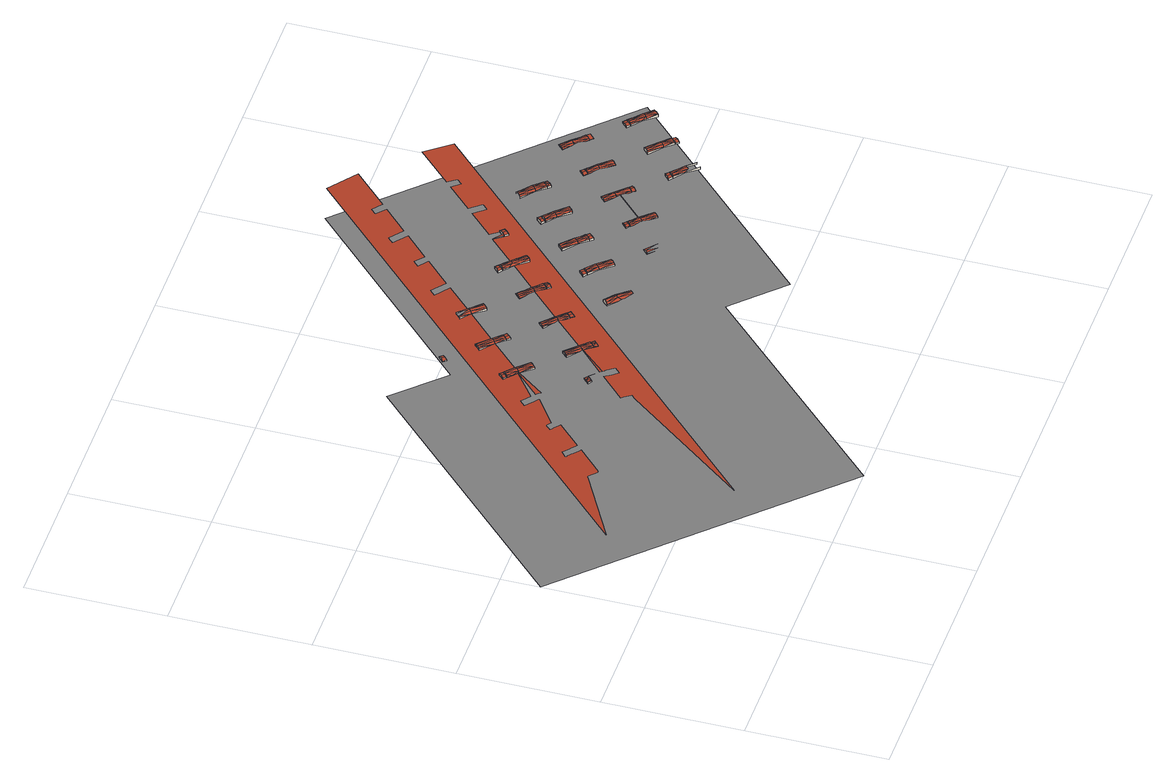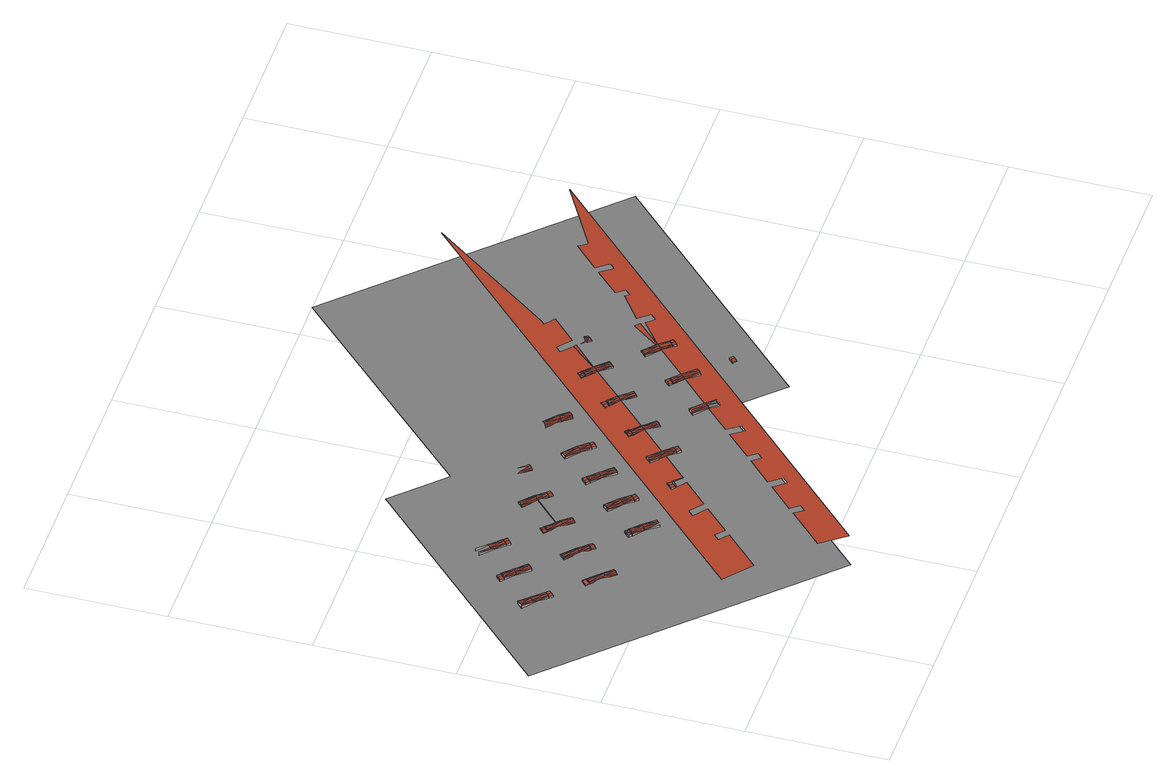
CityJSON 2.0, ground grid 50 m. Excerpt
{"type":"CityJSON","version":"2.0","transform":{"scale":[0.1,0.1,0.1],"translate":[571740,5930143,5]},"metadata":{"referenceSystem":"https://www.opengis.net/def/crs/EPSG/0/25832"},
"CityObjects":{
"building1":{"type":"Building","attributes":{"Grundfläche 2D":"24363.845426","Grundhöhe NN":"5.239"},"children":["building1-1","building1-2","building1-3","building1-4","building1-5","building1-6","building1-7","building1-8","building1-9","building1-10","building1-11","building1-12","building1-13","building1-14","building1-15","building1-16","building1-17","building1-18","building1-19","building1-20"],"geometry":[{"type":"MultiSurface","lod":"3","boundaries":[[[0,1,2,3,4,5,6]],[[7,8,9]],[[10,8,7,11,12]],[[13,14,15]],[[8,16,9]],[[17,18,19,20,11,7,9]],[[9,16,17]],[[8,10,16]],[[16,21,17]],[[1,0,16,10,2]],[[17,21,22,18]],[[0,23,16]],[[19,18,24]],[[19,24,25,26,20]],[[23,21,16]],[[18,22,24]],[[27,28,0]],[[22,29,25,24]],[[23,0,28]],[[29,30,31]],[[22,32,30,29]],[[33,21,23]],[[22,21,32]],[[34,35,36,37,38,39,40,41,42,43,44,45,46,47,48,49,50,51,52,53,54,55,56,57,58,59,60,61,62,63,64,65,66,67,68,69,70,71,72,10,12,11,20,26,25,29,73,74,75,76,77,78,79,80,81,82,83,84,85,86,87,88,89,90,91,92,93,94,95,96,97,98,99,100,101,102,103,104,105,106,107,108,109,110,111,112,113,114,115,116,117,118]],[[32,21,33]],[[27,119,120,121,32,33,23,28]],[[31,30,32,121]],[[120,31,121]],[[122,123,124]],[[125,126,127]],[[128,129,125]],[[127,126,130]],[[130,131,132,133,128,125,127]],[[126,125,129,134]],[[126,135,130]],[[136,131,130]],[[137,135,126,134,138]],[[124,139,140]],[[135,137,140,139]],[[139,124,135]],[[124,141,135]],[[130,135,136]],[[131,142,143,132]],[[144,145,135,141]],[[133,132,143]],[[146,131,136]],[[147,148,149]],[[135,145,136]],[[76,150,77]],[[145,144,149,148]],[[131,146,151,142]],[[150,76,75,152]],[[153,154,155,78,77,150,152]],[[156,146,136]],[[152,157,153]],[[136,145,156]],[[146,158,159,151]],[[158,146,156]],[[157,160,153]],[[152,75,74,157]],[[156,145,148,147,161,162,158]],[[163,159,158,162]],[[155,79,78]],[[161,163,162]],[[154,153,160,164]],[[154,79,155]],[[157,74,73,165,166]],[[167,160,157]],[[166,167,157]],[[166,165,168]],[[154,164,80,79]],[[169,160,167]],[[164,160,170]],[[164,171,172,80]],[[170,160,169]],[[169,167,166,168,173,171,170]],[[171,164,170]],[[172,171,173]],[[174,175,176]],[[174,177,178,175]],[[179,180,181,182,176,175,178]],[[178,183,179]],[[183,178,177,184]],[[179,185,180]],[[186,185,179]],[[181,187,182]],[[180,188,187,181]],[[179,183,186]],[[189,190,183,184]],[[185,191,188,180]],[[183,190,186]],[[190,189,192,193]],[[193,192,194]],[[195,185,186]],[[196,197,198]],[[186,190,199]],[[191,185,195,200,201]],[[195,186,199]],[[197,202,198]],[[199,190,193,194,203,204,195]],[[205,206,197,196,82,81]],[[207,200,195,204]],[[198,202,208]],[[207,204,203]],[[206,202,197]],[[209,208,210]],[[211,202,206]],[[212,208,202,211]],[[213,214,86,85,215,216]],[[210,208,212]],[[216,210,217]],[[217,210,212]],[[211,206,205,218,214,213,217,212]],[[213,216,217]],[[219,220,221,222,223,224,225,226,227,228,229,230,231,232,233,234,235,236,237,238,239,240,241,242,243,244,245,246,247,248,249,250,251,252,253,254,201,200,207,203,194,192,189,184,151,159,163,161,147,149,144,141,124,123,255,256,257,258,259,260,261,262,263,264,265,266,267,268,269,270,271]],[[272,273,274]],[[273,275,276]],[[277,278,279,280,274,273,276,281,282]],[[276,283,281]],[[275,283,276]],[[275,273,272,284]],[[281,283,282]],[[282,285,286,277]],[[287,288,275,284,289]],[[282,283,290]],[[290,291,285,282]],[[278,277,286]],[[292,283,275]],[[293,294,295]],[[296,291,290]],[[294,293,297,298]],[[286,285,291]],[[290,283,292]],[[299,300,301,302,295,294,298,303]],[[275,288,292]],[[298,304,303]],[[296,290,305,306,307]],[[305,290,292]],[[303,308,299]],[[304,298,297,309]],[[304,308,303]],[[300,310,301]],[[299,311,310,300]],[[312,306,305,313]],[[309,254,304]],[[314,312,313]],[[315,304,254,253]],[[299,308,316]],[[315,308,304]],[[311,299,316,317,318]],[[252,319,315,253]],[[319,252,251]],[[317,316,246,245]],[[320,308,315]],[[316,308,320]],[[246,316,321,248,247]],[[321,316,320]],[[320,315,319,251,250,322,321]],[[321,322,249,248]],[[249,322,250]],[[323,324,325,326,327,328,329,330,331]],[[332,333,334]],[[335,336,337,338,339,332,334]],[[340,341,333,332]],[[334,333,335]],[[333,342,335]],[[343,336,335]],[[344,345,346,341,340,332,339,347]],[[348,349,350]],[[351,352,353,349,348,354,355]],[[341,356,333]],[[349,357,350]],[[358,359,360,361,354,348,350,362]],[[335,342,343]],[[337,336,343]],[[350,357,362]],[[356,342,333]],[[346,356,341]],[[357,363,362]],[[353,352,244,243,364,365,357,349]],[[362,363,358]],[[366,367,337,343,368]],[[369,370,338,337,367,366,368,371,372,373]],[[363,374,358]],[[359,358,375]],[[376,342,356]],[[358,374,375]],[[343,342,377]],[[378,363,357]],[[243,242,241,240,379,365,364]],[[380,360,359,375,381]],[[378,357,365]],[[377,342,376]],[[368,343,377]],[[382,374,363]],[[379,378,365]],[[376,356,346,345,372,371,377]],[[371,368,377]],[[383,236,235,381,375,374,384]],[[382,363,378]],[[385,374,382]],[[384,374,385]],[[237,236,383,384,386,239,238]],[[382,378,379,240,239,386,385]],[[386,384,385]],[[387,388,389]],[[390,391,392,393,387,389,394]],[[394,395,390]],[[396,391,390]],[[397,398,399]],[[400,401,402,403,404,397,399]],[[392,391,396]],[[393,392,405]],[[399,406,400]],[[398,406,399]],[[392,396,407,405]],[[408,401,400]],[[409,408,400]],[[398,397,404,410,411,412,413,414]],[[414,406,398]],[[400,406,409]],[[402,401,408]],[[415,406,414]],[[409,406,415]],[[415,414,413]],[[416,408,409]],[[402,408,417]],[[418,409,415]],[[418,416,409]],[[419,420,421,422,403,402,417]],[[418,415,413,412,420,419,416]],[[417,408,416]],[[423,424,425]],[[417,416,419]],[[233,232,231,426,427,428,423,425]],[[429,430,431]],[[429,432,433,430]],[[434,435,436,437,431,430,433]],[[433,438,434]],[[439,438,433,432,440]],[[441,435,434]],[[442,443,444]],[[445,441,434]],[[434,438,445]],[[435,446,447,436]],[[436,447,437]],[[448,443,442]],[[444,443,449]],[[438,439,450,451,452]],[[449,453,454,455,456,442,444]],[[448,457,443]],[[443,458,449]],[[446,435,441,459,460]],[[457,458,443]],[[445,438,461]],[[462,453,449]],[[461,438,452]],[[463,441,445]],[[452,451,464]],[[465,457,448]],[[466,467,468,465,448,442,456,469]],[[441,463,470,459]],[[471,445,461]],[[449,458,462]],[[472,458,457]],[[454,453,473]],[[463,445,471]],[[465,472,457]],[[473,453,462]],[[464,474,475,476,463,471,461,452]],[[477,470,463,476]],[[468,472,465]],[[477,476,475]],[[478,458,472]],[[479,460,459]],[[462,458,480]],[[481,473,462,482]],[[483,455,454,473,481,482,484,485,486]],[[480,458,478]],[[482,462,480]],[[478,472,468,467,485,484,480]],[[482,480,484]],[[487,488,489]],[[490,488,487,491]],[[492,493,494,495,489,488,490]],[[490,496,492]],[[496,490,491,497]],[[498,493,492]],[[499,498,492]],[[497,500,496]],[[492,496,499]],[[501,502,503]],[[494,493,498]],[[504,505,502]],[[495,494,506]],[[507,496,500,479,508]],[[494,498,509,506]],[[510,511,505]],[[499,496,507]],[[512,504,502,501]],[[513,498,499]],[[514,515,507,508]],[[516,517,518,512,501,503,519,520]],[[521,510,505]],[[515,514,522]],[[521,505,504]],[[523,499,507]],[[509,498,513,524,525]],[[513,499,523]],[[522,526,527,528,513,523,507,515]],[[504,512,529]],[[511,510,530]],[[521,504,529]],[[512,518,529]],[[531,524,513,528]],[[521,532,510]],[[533,534,535,536,537,538,530]],[[510,533,530]],[[531,528,527]],[[521,529,539]],[[510,532,533]],[[521,539,532]],[[539,529,518,517,535,534,532]],[[533,532,534]],[[540,541,542]],[[543,544,545,546,547,542,541]],[[548,543,541]],[[548,541,540]],[[549,550,551]],[[552,553,554,540,542,547,555]],[[549,556,557,550]],[[544,558,545]],[[559,543,548]],[[560,561,562,563,551,550,557]],[[544,543,564]],[[557,565,560]],[[564,543,559]],[[560,566,561]],[[567,565,557,556,568]],[[544,564,558]],[[569,566,560]],[[570,569,560]],[[560,565,570]],[[561,566,571,572,562]],[[562,572,563]],[[564,573,558]],[[573,574,575,576,546,545,558]],[[565,567,577,578]],[[564,579,573]],[[571,566,569,580,581]],[[570,565,582]],[[583,578,577]],[[582,565,578]],[[584,569,570]],[[569,584,585,580]],[[586,570,582]],[[584,570,586]],[[586,582,578,583,587,588,584]],[[589,585,584,588]],[[587,589,588]],[[590,591,592]],[[593,594,595,596,597,590,592]],[[592,598,593]],[[591,598,592]],[[599,594,593]],[[598,600,593]],[[601,602,603]],[[590,597,604,605,606,591]],[[600,599,593]],[[602,607,608,603]],[[609,610,611,612,601,603,608]],[[608,613,609]],[[595,594,599]],[[614,598,591]],[[613,608,607,615]],[[614,600,598]],[[616,610,609]],[[595,599,617]],[[614,591,606]],[[618,616,609]],[[615,619,613]],[[609,613,618]],[[620,599,600]],[[621,622,623,596,595,617]],[[624,600,614]],[[611,610,616]],[[612,611,625]],[[626,613,619,627,628]],[[620,600,624]],[[611,616,629,625]],[[617,599,620]],[[618,613,626]],[[624,614,606,605,622,621,620]],[[630,616,618]],[[621,617,620]],[[631,632,633]],[[628,632,631,626]],[[634,618,626]],[[629,616,630,635,636]],[[630,618,634]],[[634,626,631,633,637,638,630]],[[639,635,630,638]],[[639,638,637]],[[640,641,642]],[[643,644,641]],[[645,646,647,642,641,644,648,649]],[[643,641,640]],[[640,642,647,650,651,652,653]],[[643,654,644]],[[648,655,649]],[[643,640,653]],[[648,644,656]],[[656,644,654]],[[648,656,655]],[[643,657,654]],[[643,653,657]],[[653,652,657]],[[656,658,655]],[[658,659,660,661,645,649,655]],[[654,657,662]],[[656,663,658]],[[656,654,663]],[[654,662,663]],[[662,657,652,651,660,659,663]],[[658,663,659]]],"semantics":{"surfaces":[{"type":"RoofSurface"},{"type":"WallSurface"},{"type":"GroundSurface"}],"values":[0,0,1,0,0,1,0,0,0,0,0,0,0,1,0,0,1,0,0,0,0,0,0,0,0,1,0,1,0,0,1,0,1,0,0,0,0,0,0,0,0,0,0,0,1,0,1,0,1,0,0,0,1,0,0,0,0,0,0,0,1,0,1,1,0,0,0,0,0,1,0,0,0,0,0,1,0,1,1,0,1,0,0,0,0,1,0,0,0,0,0,0,1,0,0,0,0,0,0,1,1,0,0,1,0,0,0,0,1,0,0,0,1,0,0,1,0,1,0,0,0,0,0,0,0,0,1,0,1,0,0,0,0,1,0,0,0,0,0,0,0,1,0,0,0,1,0,0,0,0,0,1,0,0,0,0,0,1,0,1,2,0,1,0,0,0,0,1,0,1,0,0,1,0,0,0,0,0,0,0,0,0,1,0,0,0,0,0,0,1,1,0,0,0,0,0,1,0,0,0,0,0,1,1,0,1,1,0,0,0,1,0,1,0,0,0,0,0,1,0,0,0,0,0,0,0,0,0,0,1,1,0,0,0,1,1,0,1,0,0,0,0,0,0,0,1,0,0,0,1,0,0,0,0,0,0,0,0,1,0,1,0,0,0,0,0,0,0,0,1,0,0,1,0,0,0,0,1,0,0,1,0,1,0,1,0,0,0,0,0,0,0,0,0,1,0,0,0,0,0,0,0,1,0,1,0,0,0,0,1,0,0,0,0,0,0,1,0,1,0,0,0,1,0,0,1,0,0,1,1,0,0,0,1,0,0,0,0,0,0,0,0,0,0,1,0,1,0,0,0,0,1,0,0,0,0,0,1,0,1,0,1,0,0,0,0,1,1,0,0,1,0,0,0,0,0,0,0,0,0,0,0,0,1,0,0,1,0,0,0,0,0,1,0,0,1,0,0,0,0,1,0,1,0,0,1,0,1,0,0,0,0,0,0,0,0,0,0,1,0,0,0,0,1,0]}}]},
"building1-1":{"type":"BuildingInstallation","parents":["building1"],"geometry":[{"type":"MultiSurface","lod":"3","boundaries":[[[664,665,666]],[[667,665,664]],[[667,664,668]],[[667,668,669]],[[670,667,669,671]],[[672,673,666,665]],[[668,664,666,673,674,671,669]],[[674,675,670,671]],[[670,675,672,665,667]]],"semantics":{"surfaces":[{"type":"RoofSurface"},{"type":"WallSurface"}],"values":[0,0,0,0,0,1,1,1,1]}}]},
"building1-2":{"type":"BuildingInstallation","parents":["building1"],"geometry":[{"type":"MultiSurface","lod":"3","boundaries":[[[676,677,678,679]],[[680,677,676,681]],[[682,683,679,678]],[[679,683,684,681,676]],[[684,685,680,681]],[[680,685,682,678,677]]],"semantics":{"surfaces":[{"type":"RoofSurface"},{"type":"WallSurface"}],"values":[0,0,1,1,1,1]}}]},
"building1-3":{"type":"BuildingInstallation","parents":["building1"],"geometry":[{"type":"MultiSurface","lod":"3","boundaries":[[[686,687,688,689,690]],[[691,686,690,692]],[[689,693,694,692,690]],[[694,695,691,692]],[[686,691,695,696,688,687]],[[696,693,689,688]]],"semantics":{"surfaces":[{"type":"RoofSurface"},{"type":"WallSurface"}],"values":[0,0,1,1,1,1]}}]},
"building1-4":{"type":"BuildingInstallation","parents":["building1"],"geometry":[{"type":"MultiSurface","lod":"3","boundaries":[[[697,698,699]],[[700,698,697]],[[701,699,702]],[[703,699,701]],[[697,699,703]],[[698,704,705,702,699]],[[705,706,701,702]],[[703,701,706,707,700,697]],[[707,704,698,700]]],"semantics":{"surfaces":[{"type":"RoofSurface"},{"type":"WallSurface"}],"values":[0,0,0,0,0,1,1,1,1]}}]},
"building1-5":{"type":"BuildingInstallation","parents":["building1"],"geometry":[{"type":"MultiSurface","lod":"3","boundaries":[[[708,709,710,711,712]],[[713,714,708,712,715]],[[711,716,717,715,712]],[[717,718,713,715]],[[708,714,713,718,719,710,709]],[[719,716,711,710]]],"semantics":{"surfaces":[{"type":"RoofSurface"},{"type":"WallSurface"}],"values":[0,0,1,1,1,1]}}]},
"building1-6":{"type":"BuildingInstallation","parents":["building1"],"geometry":[{"type":"MultiSurface","lod":"3","boundaries":[[[720,721,722,723]],[[722,724,725,723]],[[726,727,721,720]],[[721,727,728,724,722]],[[728,729,725,724]],[[725,729,726,720,723]]],"semantics":{"surfaces":[{"type":"RoofSurface"},{"type":"WallSurface"}],"values":[0,0,1,1,1,1]}}]},
"building1-7":{"type":"BuildingInstallation","parents":["building1"],"geometry":[{"type":"MultiSurface","lod":"3","boundaries":[[[730,731,732]],[[733,731,730]],[[734,732,735]],[[736,732,734]],[[730,732,736]],[[731,737,738,735,732]],[[738,739,734,735]],[[736,734,739,740,733,730]],[[740,737,731,733]]],"semantics":{"surfaces":[{"type":"RoofSurface"},{"type":"WallSurface"}],"values":[0,0,0,0,0,1,1,1,1]}}]},
"building1-8":{"type":"BuildingInstallation","parents":["building1"],"geometry":[{"type":"MultiSurface","lod":"3","boundaries":[[[741,742,743,744,745]],[[746,743,742,747]],[[748,749,745,744]],[[741,745,749,750,747,742]],[[750,751,746,747]],[[746,751,748,744,743]]],"semantics":{"surfaces":[{"type":"RoofSurface"},{"type":"WallSurface"}],"values":[0,0,1,1,1,1]}}]},
"building1-9":{"type":"BuildingInstallation","parents":["building1"],"geometry":[{"type":"MultiSurface","lod":"3","boundaries":[[[752,753,754,755]],[[754,756,757,755]],[[758,759,753,752]],[[753,759,760,756,754]],[[760,761,757,756]],[[757,761,758,752,755]]],"semantics":{"surfaces":[{"type":"RoofSurface"},{"type":"WallSurface"}],"values":[0,0,1,1,1,1]}}]},
"building1-10":{"type":"BuildingInstallation","parents":["building1"],"geometry":[{"type":"MultiSurface","lod":"3","boundaries":[[[762,763,764,765,766]],[[765,767,768,769,766]],[[764,763,770,771]],[[764,771,772,767,765]],[[768,767,772,773]],[[769,768,773,774,770,763,762,766]]],"semantics":{"surfaces":[{"type":"RoofSurface"},{"type":"WallSurface"}],"values":[0,0,1,1,1,1]}}]},
"building1-11":{"type":"BuildingInstallation","parents":["building1"],"geometry":[{"type":"MultiSurface","lod":"3","boundaries":[[[775,776,777,778,779,780,781]],[[782,778,777,783,784,785]],[[783,777,776,786,787]],[[785,784,783,787,788]],[[788,789,790,791,792,775,781,780,779,778,782,785]],[[776,775,792,786]]],"semantics":{"surfaces":[{"type":"RoofSurface"},{"type":"WallSurface"}],"values":[0,0,1,1,1,1]}}]},
"building1-12":{"type":"BuildingInstallation","parents":["building1"],"geometry":[{"type":"MultiSurface","lod":"3","boundaries":[[[793,794,795,796]],[[797,793,796,798,799]],[[796,795,800,801,799,798]],[[801,802,797,799]],[[797,802,803,794,793]],[[803,800,795,794]]],"semantics":{"surfaces":[{"type":"RoofSurface"},{"type":"WallSurface"}],"values":[0,0,1,1,1,1]}}]},
"building1-13":{"type":"BuildingInstallation","parents":["building1"],"geometry":[{"type":"MultiSurface","lod":"3","boundaries":[[[804,805,806,807]],[[808,804,807,809,810]],[[807,806,811,812,810,809]],[[808,810,812,813]],[[808,813,814,805,804]],[[814,811,806,805]]],"semantics":{"surfaces":[{"type":"RoofSurface"},{"type":"WallSurface"}],"values":[0,0,1,1,1,1]}}]},
"building1-14":{"type":"BuildingInstallation","parents":["building1"],"geometry":[{"type":"MultiSurface","lod":"3","boundaries":[[[815,816,817,818]],[[819,820,816,815,821]],[[822,823,818,817]],[[818,823,824,821,815]],[[824,825,819,821]],[[820,819,825,822,817,816]]],"semantics":{"surfaces":[{"type":"RoofSurface"},{"type":"WallSurface"}],"values":[0,0,1,1,1,1]}}]},
"building1-15":{"type":"BuildingInstallation","parents":["building1"],"geometry":[{"type":"MultiSurface","lod":"3","boundaries":[[[826,827,828]],[[829,827,826]],[[830,826,831]],[[829,826,830]],[[830,831,832]],[[828,827,833,834]],[[828,834,835,831,826]],[[832,831,835,836]],[[830,832,836,833,827,829]]],"semantics":{"surfaces":[{"type":"RoofSurface"},{"type":"WallSurface"}],"values":[0,0,0,0,0,1,1,1,1]}}]},
"building1-16":{"type":"BuildingInstallation","parents":["building1"],"geometry":[{"type":"MultiSurface","lod":"3","boundaries":[[[837,838,839,840,841]],[[841,842,843,837]],[[844,845,839,838]],[[839,845,846,847,842,841,840]],[[847,848,843,842]],[[843,848,844,838,837]]],"semantics":{"surfaces":[{"type":"RoofSurface"},{"type":"WallSurface"}],"values":[0,0,1,1,1,1]}}]},
"building1-17":{"type":"BuildingInstallation","parents":["building1"],"geometry":[{"type":"MultiSurface","lod":"3","boundaries":[[[849,850,851,852]],[[853,849,852,854,855]],[[852,851,856,857,855,854]],[[857,858,853,855]],[[858,859,850,849,853]],[[851,850,859,856]]],"semantics":{"surfaces":[{"type":"RoofSurface"},{"type":"WallSurface"}],"values":[0,0,1,1,1,1]}}]},
"building1-18":{"type":"BuildingInstallation","parents":["building1"],"geometry":[{"type":"MultiSurface","lod":"3","boundaries":[[[860,861,862,863]],[[864,861,860,865,866]],[[867,868,863,862]],[[860,863,868,869,866,865]],[[864,866,869,870]],[[862,861,864,870,867]]],"semantics":{"surfaces":[{"type":"RoofSurface"},{"type":"WallSurface"}],"values":[0,0,1,1,1,1]}}]},
"building1-19":{"type":"BuildingInstallation","parents":["building1"],"geometry":[{"type":"MultiSurface","lod":"3","boundaries":[[[871,872,873,874]],[[874,873,875,876]],[[871,874,876,877]],[[872,871,877,878]],[[878,875,873,872]]],"semantics":{"surfaces":[{"type":"RoofSurface"},{"type":"WallSurface"}],"values":[0,1,1,1,1]}}]},
"building1-20":{"type":"BuildingInstallation","parents":["building1"],"geometry":[{"type":"MultiSurface","lod":"3","boundaries":[[[879,880,881,882,883]],[[884,879,883,885,886]],[[883,882,881,887,888,886,885]],[[884,886,888,889]],[[889,890,880,879,884]],[[881,880,890,887]]],"semantics":{"surfaces":[{"type":"RoofSurface"},{"type":"WallSurface"}],"values":[0,0,1,1,1,1]}}]}
},
"vertices":[
[867,1197,145],[865,1199,146],[865,1200,146],[777,1113,146],[780,1111,145],[790,1101,144],[792,1099,143],[836,1229,145],[851,1214,145],[838,1232,149],[863,1202,145],[836,1229,141],[851,1214,143],[917,973,146],[914,969,149],[933,957,146],[867,1202,152],[845,1238,151],[852,1246,149],[856,1249,145],[856,1249,141],[875,1209,154],[882,1216,152],[910,1160,148],[873,1232,145],[883,1222,145],[873,1232,144],[907,1157,139],[907,1157,145],[885,1219,146],[887,1218,145],[888,1217,145],[924,1174,148],[917,1166,149],[546,889,145],[546,890,145],[526,910,142],[525,911,142],[513,923,140],[513,924,139],[508,929,139],[511,932,139],[528,948,139],[536,940,140],[537,939,140],[549,926,142],[550,925,143],[566,909,145],[569,906,146],[652,989,146],[651,989,146],[650,991,145],[649,991,145],[633,1007,143],[632,1008,142],[622,1018,141],[629,1024,141],[637,1032,141],[642,1037,141],[643,1037,141],[644,1035,141],[655,1024,143],[656,1023,143],[756,1095,145],[755,1096,145],[742,1109,143],[741,1110,143],[731,1120,141],[716,1135,139],[726,1145,139],[736,1155,139],[753,1138,141],[764,1127,143],[985,1318,146],[984,1319,146],[983,1320,145],[982,1320,145],[943,1359,139],[964,1380,139],[1003,1340,145],[1005,1338,146],[1105,1437,146],[1076,1467,141],[1079,1470,141],[1092,1483,141],[1096,1486,141],[1125,1456,146],[1211,1542,146],[1169,1584,138],[1189,1604,138],[1230,1562,146],[1231,1561,146],[1319,1649,146],[1319,1650,146],[1290,1678,141],[1310,1698,141],[1339,1669,146],[1425,1753,146],[1383,1795,139],[1387,1798,139],[1393,1805,139],[1404,1815,139],[1445,1774,146],[1533,1860,146],[1504,1890,141],[1524,1910,141],[1552,1881,146],[1553,1880,146],[1677,2003,146],[1594,2087,131],[177,687,131],[428,826,141],[432,830,141],[434,828,141],[435,827,141],[458,802,145],[461,800,146],[549,887,146],[548,888,145],[910,1160,139],[927,1177,139],[927,1177,145],[946,942,147],[953,936,146],[1036,1030,147],[993,1072,146],[998,1076,147],[997,1076,147],[993,1072,139],[1028,1036,146],[1004,1082,147],[1009,1087,147],[1013,1091,146],[1013,1091,139],[1029,1036,146],[1038,1033,151],[1045,1040,153],[1034,1032,147],[1033,1032,147],[1036,1031,147],[1035,1031,147],[1037,1029,147],[1048,1054,146],[1048,1056,146],[1041,1025,146],[1068,1004,148],[1051,1045,151],[1064,1000,142],[1064,1000,146],[1042,1022,146],[943,1359,145],[1054,1048,147],[947,1363,148],[953,1369,149],[959,1375,148],[964,1380,145],[1074,1010,149],[988,1321,151],[1081,1017,148],[1059,1043,146],[996,1328,152],[1084,1020,142],[1084,1020,146],[1062,1042,146],[1001,1333,151],[987,1316,145],[1015,1288,145],[1018,1292,149],[1015,1288,141],[1025,1298,150],[1031,1304,149],[1035,1308,145],[1007,1336,145],[1035,1308,141],[1139,1164,144],[1113,1189,144],[1113,1189,139],[1143,1161,145],[1116,1193,146],[1123,1199,147],[1129,1206,145],[1132,1209,144],[1132,1209,139],[1157,1152,150],[1156,1150,147],[1170,1164,149],[1164,1157,152],[1158,1183,144],[1160,1180,145],[1164,1140,146],[1187,1122,148],[1172,1166,147],[1168,1134,145],[1184,1119,145],[1184,1119,142],[1199,1134,148],[1076,1467,147],[1105,1437,147],[1079,1470,151],[1193,1128,150],[1182,1158,146],[1172,1165,147],[1110,1439,154],[1203,1138,142],[1203,1138,145],[1146,1395,139],[1146,1395,147],[1188,1153,145],[1115,1447,156],[1092,1483,151],[1121,1452,154],[1150,1399,150],[1156,1405,151],[1166,1414,147],[1166,1414,139],[1096,1486,147],[1125,1456,147],[1162,1410,150],[1162,1410,139],[1930,1747,133],[1846,1832,147],[1722,1709,147],[1751,1680,142],[1732,1660,142],[1703,1690,147],[1615,1603,147],[1656,1562,140],[1652,1558,140],[1636,1542,140],[1595,1583,147],[1508,1497,147],[1536,1469,142],[1519,1452,142],[1516,1449,142],[1488,1478,147],[1400,1391,147],[1401,1389,147],[1417,1374,144],[1418,1373,144],[1441,1350,140],[1422,1330,140],[1396,1356,144],[1394,1358,145],[1382,1370,147],[1381,1371,147],[1292,1283,147],[1293,1282,147],[1294,1281,147],[1306,1272,145],[1315,1265,144],[1324,1256,142],[1304,1237,142],[1295,1245,144],[1288,1255,145],[1276,1268,147],[959,929,145],[960,929,145],[988,900,140],[968,881,140],[943,906,144],[942,907,144],[934,916,146],[928,924,147],[840,837,147],[849,830,146],[868,810,142],[869,810,142],[871,808,142],[867,804,142],[859,797,142],[855,792,142],[515,346,133],[1310,990,145],[1281,1019,145],[1281,1019,140],[1314,993,157],[1285,1022,153],[1301,1039,145],[1301,1039,140],[1291,1029,140],[1285,1022,140],[1291,1029,156],[1297,1035,153],[1320,999,159],[1321,980,147],[1330,1009,145],[1330,1010,145],[1329,973,146],[1356,951,152],[1323,978,147],[1326,1004,157],[1331,1009,145],[1362,958,154],[1250,1291,143],[1233,1308,142],[1233,1308,139],[1340,998,147],[1260,1284,144],[1237,1312,146],[1248,1323,146],[1253,1328,142],[1253,1328,139],[1237,1312,139],[1242,1317,147],[1277,1270,150],[1368,964,152],[1347,991,146],[1342,996,147],[1284,1275,152],[1276,1269,147],[1270,1310,143],[1276,1300,144],[1355,984,145],[1372,967,145],[1372,967,142],[1307,1239,148],[1290,1281,150],[1291,1284,147],[1290,1285,147],[1304,1237,144],[1313,1246,149],[1320,1253,148],[1324,1256,144],[1718,517,2],[1630,606,2],[1545,691,2],[856,1,2],[5,861,2],[782,1631,2],[950,1461,2],[1590,2091,2],[2440,1232,2],[1413,1126,149],[1445,1100,156],[1416,1129,151],[1423,1136,152],[1429,1142,152],[1433,1145,149],[1433,1145,142],[1413,1126,142],[1442,1097,148],[1443,1096,148],[1453,1106,157],[1458,1114,156],[1443,1096,147],[1484,1055,140],[1484,1055,147],[1442,1097,147],[1351,1401,147],[1366,1386,147],[1354,1404,151],[1367,1385,145],[1379,1373,147],[1367,1385,147],[1351,1401,142],[1366,1386,144],[1488,1059,152],[1382,1378,155],[1366,1416,151],[1370,1421,147],[1370,1421,142],[1354,1404,142],[1360,1410,153],[1389,1382,157],[1394,1358,147],[1396,1356,147],[1462,1116,148],[1461,1117,148],[1464,1114,148],[1462,1116,147],[1461,1117,147],[1504,1074,147],[1504,1074,140],[1464,1114,147],[1395,1387,155],[1383,1408,147],[1494,1065,153],[1500,1071,152],[1426,1334,152],[1422,1330,147],[1383,1408,144],[1399,1392,147],[1432,1340,152],[1417,1374,147],[1418,1373,147],[1438,1346,150],[1441,1350,147],[1571,968,140],[1590,948,143],[1571,968,143],[1580,977,149],[1586,983,147],[1590,987,143],[1590,987,140],[1573,971,147],[1603,941,150],[1615,954,150],[1507,1243,148],[1549,1201,148],[1510,1246,150],[1517,1253,151],[1523,1259,151],[1527,1262,148],[1527,1262,140],[1507,1243,140],[1610,967,143],[1552,1205,155],[1625,949,146],[1564,1218,155],[1559,1211,155],[1549,1201,147],[1563,1187,145],[1578,1171,142],[1578,1171,149],[1563,1187,149],[1582,1175,153],[1594,1187,153],[1586,1203,148],[1588,1181,155],[1598,1191,149],[1598,1191,142],[1586,1203,144],[1568,1221,147],[1519,1452,152],[1488,1478,149],[1516,1449,149],[1536,1469,149],[1532,1464,152],[1526,1458,154],[1697,1054,143],[1689,1061,143],[1689,1061,142],[1707,1045,145],[1692,1064,147],[1698,1070,149],[1704,1076,147],[1709,1080,143],[1709,1080,142],[1722,1034,150],[1720,1033,147],[1720,1034,147],[1734,1047,150],[1627,1338,149],[1631,1341,153],[1630,1341,153],[1729,1040,153],[1724,1061,145],[1716,1073,143],[1657,1308,149],[1637,1348,154],[1721,1033,147],[1739,1010,143],[1760,989,143],[1643,1354,153],[1647,1358,149],[1647,1358,142],[1627,1338,142],[1660,1311,156],[1667,1318,157],[1736,1049,147],[1735,1049,147],[1763,993,146],[1672,1325,156],[1776,1005,146],[1760,989,140],[1687,1278,148],[1687,1278,142],[1698,1267,140],[1698,1267,148],[1657,1308,147],[1751,1035,145],[1770,999,148],[1702,1270,153],[1676,1329,149],[1763,993,140],[1780,1009,140],[1780,1009,143],[1759,1030,143],[1708,1277,154],[1828,1141,147],[1714,1283,153],[1677,1328,149],[1710,1295,148],[1677,1328,147],[1718,1287,148],[1718,1287,140],[1710,1295,141],[1804,1161,143],[1785,1180,143],[1785,1180,140],[1788,1183,147],[1810,1156,144],[1794,1189,149],[1800,1195,147],[1805,1199,143],[1805,1199,140],[1818,1153,150],[1816,1151,145],[1830,1166,150],[1825,1159,153],[1822,1145,146],[1762,1414,148],[1724,1458,152],[1721,1455,147],[1766,1418,157],[1731,1465,153],[1824,1180,143],[1859,1111,146],[1841,1127,145],[1839,1161,146],[1777,1431,157],[1736,1470,152],[1763,1413,148],[1872,1124,146],[1847,1117,143],[1856,1108,143],[1763,1413,147],[1793,1383,142],[1793,1383,149],[1721,1455,140],[1762,1414,147],[1773,1423,158],[1856,1108,142],[1866,1118,148],[1857,1143,145],[1843,1156,147],[1859,1111,142],[1875,1128,142],[1875,1128,143],[1795,1386,153],[1781,1435,148],[1867,1137,143],[1809,1399,153],[1783,1433,148],[1813,1403,149],[1813,1403,142],[1783,1433,147],[1741,1475,140],[1741,1475,147],[1802,1393,154],[1995,968,150],[1969,1001,151],[1965,998,149],[1975,1007,153],[1981,1013,151],[1985,1017,148],[1985,1017,142],[1965,998,142],[2011,960,155],[1911,1266,143],[1903,1273,143],[1903,1273,142],[2037,926,140],[2037,926,151],[2007,956,150],[1995,968,147],[1921,1257,145],[1906,1276,147],[2015,987,149],[2017,965,157],[1913,1282,149],[1918,1288,147],[1923,1292,143],[1923,1292,142],[2021,973,155],[1936,1246,150],[1919,1288,147],[1934,1245,147],[1934,1246,147],[1948,1259,150],[1943,1252,153],[1938,1273,145],[1930,1285,143],[2025,977,149],[2056,945,150],[2056,945,140],[2015,987,147],[1953,1222,143],[1974,1201,143],[2053,942,153],[1950,1261,147],[1949,1261,147],[1977,1204,146],[1974,1201,140],[1990,1217,146],[1965,1247,145],[1984,1211,148],[1994,1220,140],[1994,1220,143],[1973,1242,143],[2059,1115,148],[2101,1073,149],[2063,1118,150],[2069,1124,152],[2075,1130,150],[2079,1134,148],[2079,1134,140],[2059,1115,140],[2105,1077,155],[2115,1090,155],[2111,1082,157],[1998,1391,140],[2018,1372,143],[1998,1391,143],[2101,1073,147],[2131,1043,142],[2131,1043,150],[2023,1368,144],[2001,1394,147],[2007,1400,149],[2013,1406,147],[2018,1411,143],[2018,1411,140],[2031,1365,150],[2134,1047,152],[2029,1362,145],[2043,1377,150],[2121,1092,149],[2038,1371,153],[2035,1357,146],[2147,1059,152],[2150,1062,149],[2150,1062,142],[2121,1092,147],[2140,1052,153],[2037,1391,143],[2072,1323,146],[2041,1352,147],[2054,1338,145],[2052,1373,146],[2085,1336,146],[2069,1320,143],[2060,1328,143],[2069,1320,142],[2079,1330,148],[2070,1354,145],[2056,1367,147],[2089,1339,142],[2089,1339,143],[2080,1348,143],[2209,1180,149],[2183,1213,150],[2180,1209,148],[2225,1172,155],[2189,1219,152],[2199,1229,142],[2195,1225,142],[2180,1209,142],[2195,1225,150],[2199,1229,148],[2209,1180,147],[2251,1138,140],[2251,1138,150],[2221,1168,149],[2231,1177,157],[2229,1199,148],[2236,1185,155],[2255,1141,152],[2239,1189,149],[2271,1157,149],[2271,1157,140],[2229,1199,147],[2261,1147,153],[2267,1154,152],
[900,959,147],[886,965,144],[896,955,146],[895,974,146],[905,965,148],[912,971,147],[905,984,144],[915,974,146],[886,965,139],[896,955,141],[915,974,141],[905,984,139],
[844,1241,147],[834,1251,147],[824,1241,145],[834,1232,145],[843,1260,145],[853,1250,145],[824,1241,139],[834,1232,140],[853,1250,140],[843,1260,139],
[858,1466,149],[852,1460,147],[848,1457,146],[859,1446,146],[868,1456,149],[867,1475,146],[877,1465,146],[859,1446,140],[877,1465,140],[867,1475,143],[848,1457,143],
[1070,1002,145],[1076,988,143],[1086,997,146],[1066,998,144],[1085,1017,144],[1096,1006,143],[1076,1008,146],[1076,988,140],[1096,1006,140],[1085,1017,142],[1066,998,142],
[1026,1295,147],[1020,1289,146],[1017,1286,145],[1027,1276,145],[1036,1285,147],[1036,1305,145],[1033,1302,146],[1046,1295,145],[1027,1276,139],[1046,1295,139],[1036,1305,140],[1017,1286,140],
[1187,1116,143],[1197,1106,143],[1206,1116,144],[1196,1126,144],[1216,1125,143],[1205,1135,143],[1187,1116,142],[1197,1106,140],[1216,1125,140],[1205,1135,142],
[1309,1237,147],[1316,1224,145],[1325,1234,149],[1305,1234,146],[1324,1253,146],[1334,1243,145],[1315,1244,149],[1316,1224,140],[1334,1243,140],[1324,1253,142],[1305,1234,142],
[1414,1132,149],[1421,1138,150],[1411,1148,150],[1401,1139,148],[1411,1129,148],[1420,1157,148],[1430,1146,148],[1401,1139,140],[1411,1129,142],[1430,1146,142],[1420,1157,140],
[1368,1422,147],[1357,1432,147],[1348,1423,149],[1359,1413,149],[1339,1414,147],[1350,1404,147],[1368,1422,141],[1357,1432,139],[1339,1414,139],[1350,1404,141],
[1583,1173,149],[1580,1170,149],[1589,1160,149],[1599,1169,150],[1590,1179,150],[1608,1179,149],[1599,1188,149],[1596,1185,149],[1580,1170,142],[1589,1160,140],[1608,1179,140],[1599,1188,142],[1583,1173,142],
[1520,1446,147],[1529,1436,147],[1539,1446,149],[1529,1456,149],[1528,1455,149],[1522,1449,148],[1521,1448,148],[1535,1462,148],[1549,1456,147],[1542,1463,147],[1539,1466,147],[1529,1436,140],[1549,1456,140],[1539,1466,142],[1535,1462,142],[1529,1456,142],[1521,1448,142],[1520,1446,142],
[1686,1082,147],[1677,1074,144],[1688,1064,144],[1696,1072,147],[1696,1092,144],[1702,1078,146],[1706,1082,144],[1688,1064,142],[1706,1082,142],[1696,1092,140],[1677,1074,140],
[1625,1360,150],[1616,1350,149],[1626,1340,149],[1635,1350,150],[1634,1369,149],[1641,1356,149],[1644,1359,149],[1626,1340,142],[1644,1359,142],[1634,1369,140],[1616,1350,140],
[1877,1106,147],[1867,1116,147],[1858,1107,143],[1867,1098,143],[1877,1125,143],[1874,1122,145],[1886,1116,143],[1858,1107,142],[1867,1098,140],[1886,1116,140],[1877,1125,142],
[1814,1381,150],[1795,1382,149],[1805,1372,148],[1804,1391,150],[1810,1397,149],[1823,1391,148],[1814,1400,149],[1795,1382,142],[1805,1372,140],[1823,1391,140],[1814,1400,142],
[1963,1019,149],[1953,1010,148],[1963,1000,148],[1967,1003,148],[1973,1009,149],[1983,1018,148],[1973,1029,148],[1953,1010,140],[1963,1000,142],[1973,1009,142],[1983,1018,142],[1973,1029,140],
[1900,1294,147],[1891,1286,144],[1902,1275,144],[1911,1284,147],[1910,1304,144],[1917,1290,146],[1920,1294,144],[1902,1275,142],[1920,1294,142],[1910,1304,140],[1891,1286,140],
[2142,1050,149],[2152,1040,149],[2161,1050,147],[2152,1060,147],[2143,1031,147],[2136,1044,148],[2133,1041,147],[2161,1050,140],[2152,1060,142],[2133,1041,142],[2143,1031,140],
[2100,1327,143],[2090,1337,143],[2071,1318,143],[2081,1309,143],[2071,1318,142],[2081,1309,140],[2100,1327,140],[2090,1337,142],
[2177,1231,149],[2168,1221,147],[2178,1211,147],[2181,1215,148],[2187,1221,149],[2187,1240,147],[2193,1227,148],[2197,1230,147],[2178,1211,142],[2197,1230,142],[2187,1240,140],[2168,1221,140]
]}
